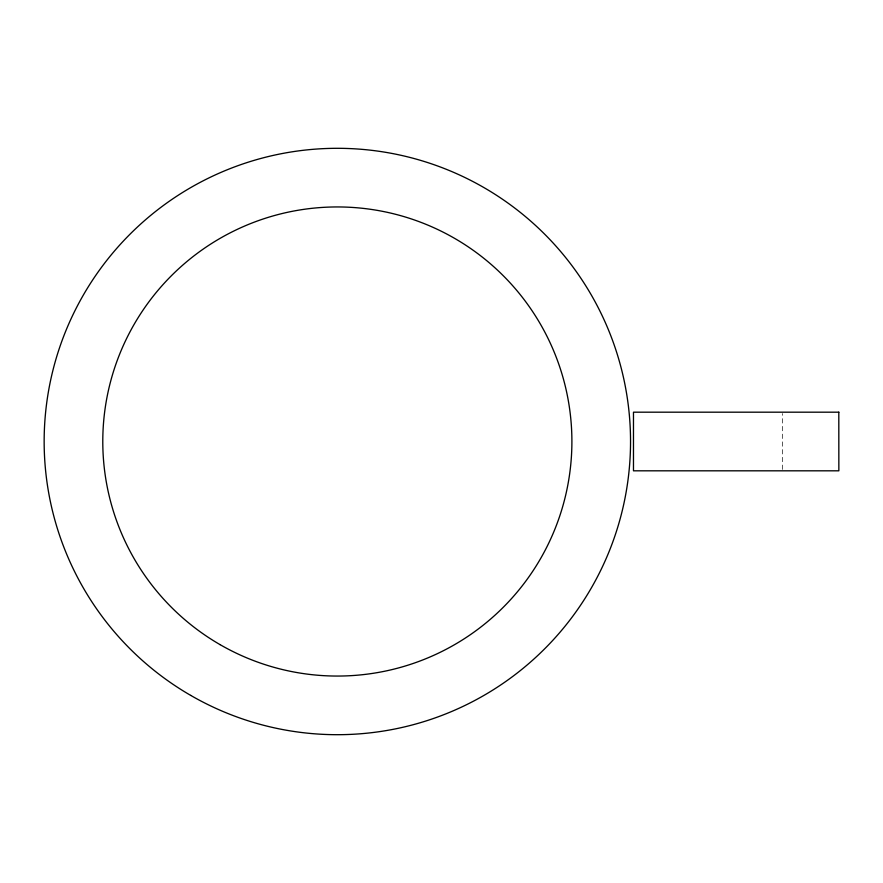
<?xml version="1.0" encoding="UTF-8"?>
<svg xmlns="http://www.w3.org/2000/svg" width="883" height="883" viewBox="0 0 883 883"><rect width="100%" height="100%" fill="white"/><g stroke="black" fill="none" stroke-linecap="round" stroke-linejoin="round"><path stroke-width="0.66" stroke-dasharray="4.42 3.31" d="M782.327 469.458L782.327 413.542"/><path stroke-width="1.32" d="M838.85 412.184L633.475 412.184L633.475 470.816L838.85 470.816L838.806 412.184M190.75 695.418A293.2 293.2 0 0 0 630.539 441.5A293.2 293.2 0 0 0 190.75 187.582A293.2 293.2 0 0 0 190.75 695.418M220.066 644.634A234.558 234.558 0 0 0 571.897 441.5A234.558 234.558 0 0 0 220.066 238.366A234.558 234.558 0 0 0 220.066 644.634"/></g></svg>
